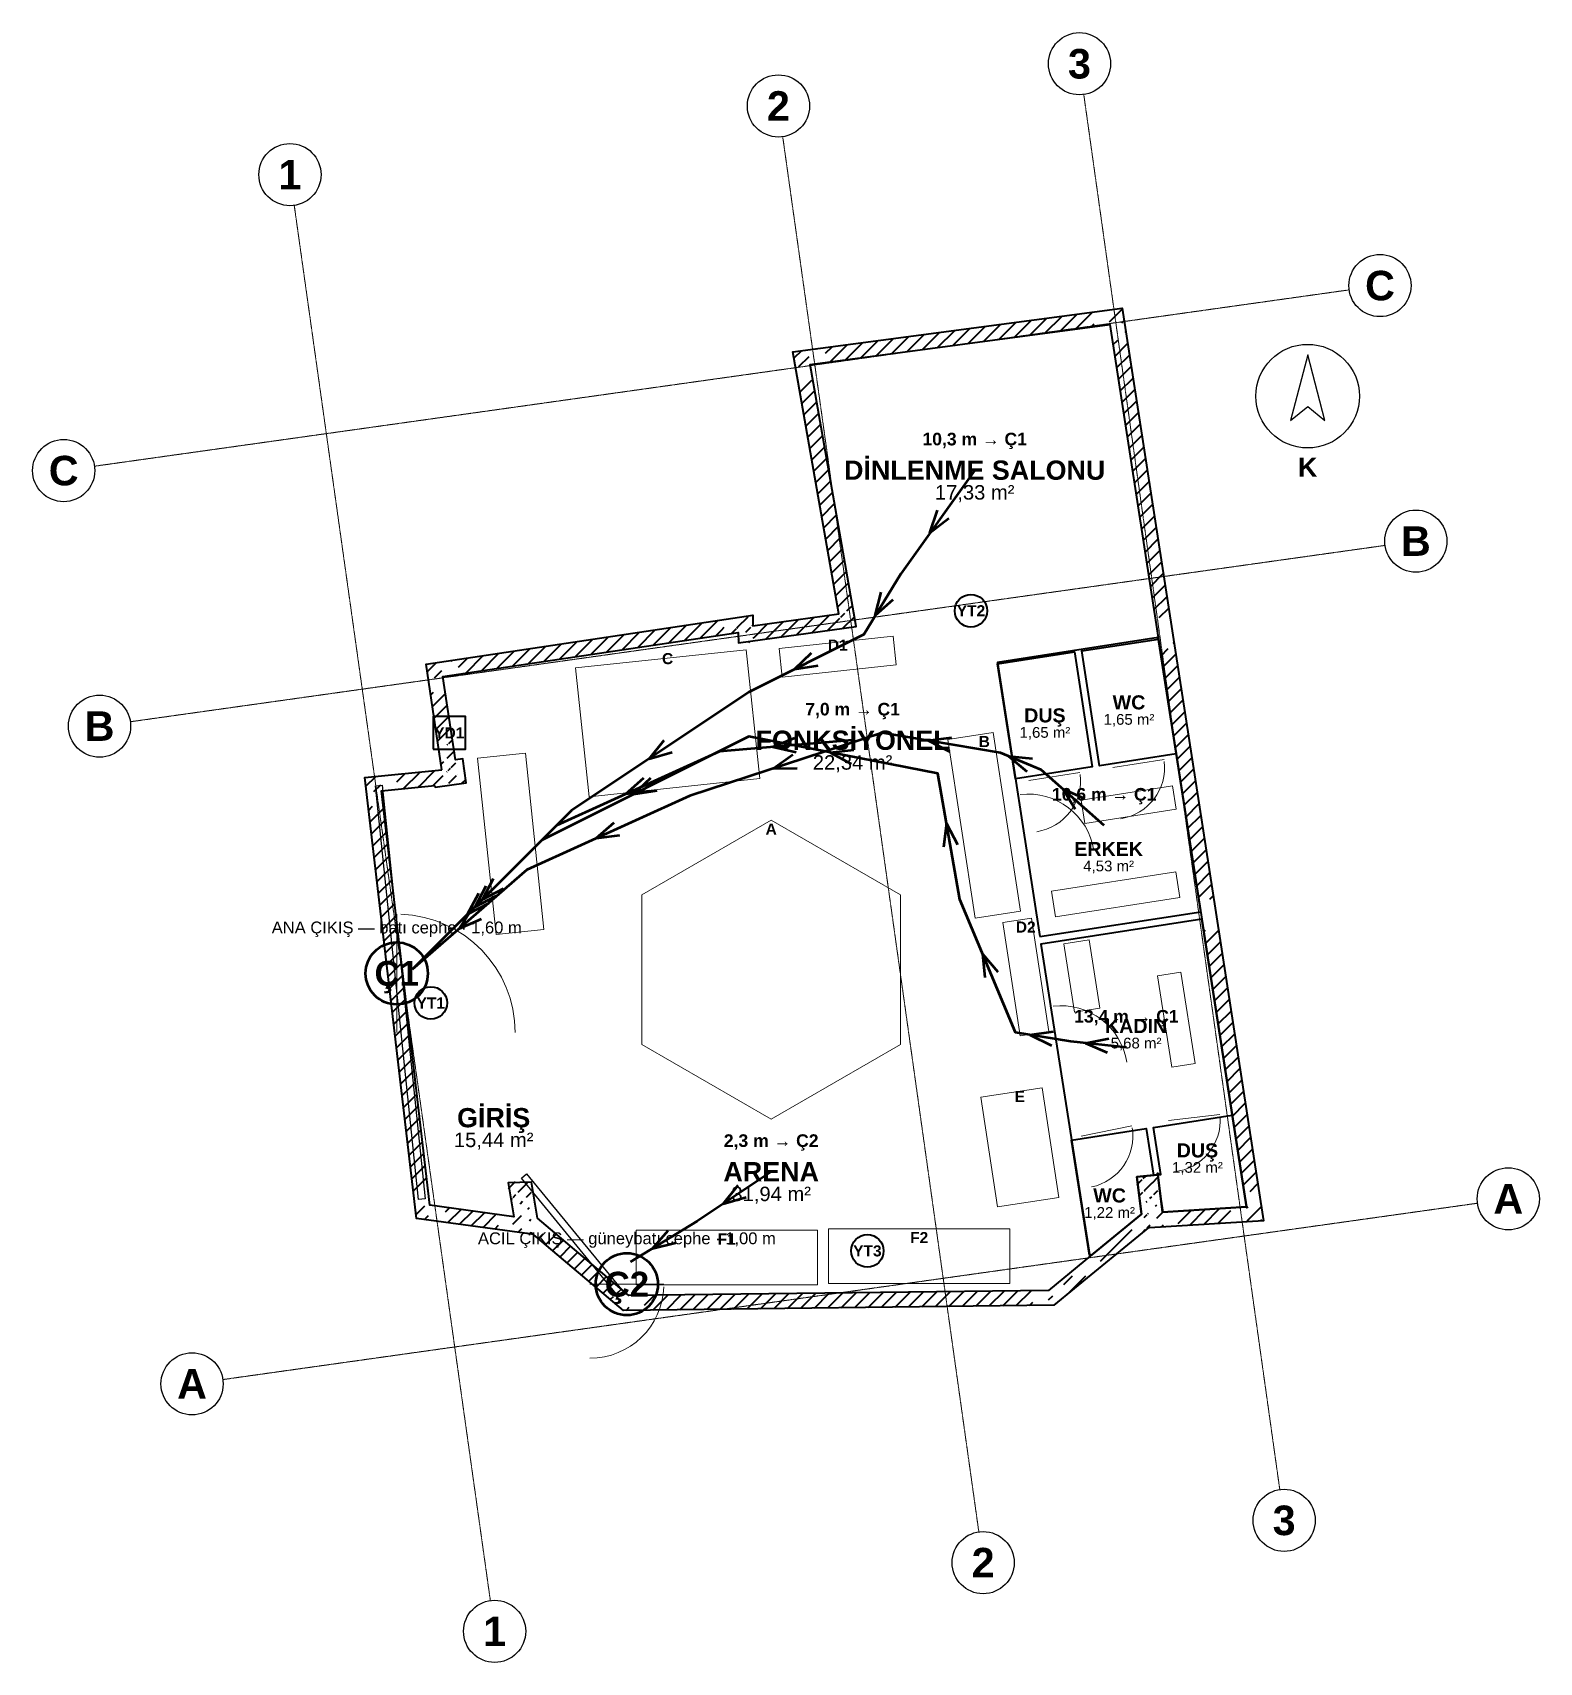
# Model space of a CAD drawing. Header units: millimetres. Extents: x -4681 to 15681, y -5011 to 17012.
import ezdxf
from ezdxf.enums import TextEntityAlignment as Align

# ---------------------------------------------------------------- set-up
doc = ezdxf.new("R2010")
doc.units = ezdxf.units.MM
doc.linetypes.add('DASHDOT', pattern=[3.556, 2.54, -0.508, 0, -0.508])
for name, color, linetype, lineweight in [('A-CEPHE', 5, 'Continuous', 25), ('A-DUVAR-MEVCUT', 8, 'Continuous', 35), ('A-DUVAR-YENI', 1, 'Continuous', 35), ('A-EKIPMAN', 9, 'Continuous', 18), ('A-KAPI', 8, 'Continuous', 18), ('A-MOBILYA', 9, 'Continuous', 18), ('A-YANGIN-EKIP', 1, 'Continuous', 35), ('A-YANGIN-KACIS', 3, 'Continuous', 50), ('A-YAZI', 7, 'Continuous', 13), ('G-AKS-BALON', 8, 'Continuous', 25), ('G-AKS-HAT', 8, 'DASHDOT', 18), ('G-KUZEY', 7, 'Continuous', 25)]:
    doc.layers.add(name, color=color, linetype=linetype, lineweight=lineweight)
doc.styles.add('GYM', font='arial.ttf')
doc.styles.add('GYM-B', font='arialbd.ttf')

# ---------------------------------------------------------------- blocks, each defined once
blk = doc.blocks.new('G_KUZEY')
blk.add_lwpolyline([(0, 560), (-230, -330), (0, -140), (230, -330)], close=True)
blk.add_circle((0, 0), 700)
at = {"style": 'GYM-B'}
blk.add_text('K', height=260, dxfattribs=at).set_placement((0, -960), align=Align.MIDDLE_CENTER)

msp = doc.modelspace()

# ---------------------------------------------------------------- hatches: boundary and pattern name
at = {"layer": 'A-DUVAR-MEVCUT'}
h = msp.add_hatch(dxfattribs=at)
h.set_pattern_fill('ANSI31', scale=40)
h.paths.add_polyline_path([(756, 6840), (760, 6814), (957, 6846), (953, 6872)])
h.paths.add_polyline_path([(970, 6843), (760, 6814), (756, 6840), (550, 6819), (550, 7020), (588, 7024), (970, 7024)])
h.paths.add_polyline_path([(760, 6814), (1178, 6873), (1150, 7071), (732, 7012)])
h.paths.add_polyline_path([(1149, 7083), (1178, 6873), (968, 6843), (968, 7083)])
h.paths.add_polyline_path([(1178, 6873), (1133, 7198), (935, 7171), (979, 6845)])
h.paths.add_polyline_path([(999, 7408), (1032, 7185), (1133, 7198), (1162, 6988), (923, 6988), (923, 7408)])
h.paths.add_polyline_path([(1133, 7198), (1032, 7185), (1058, 6986), (1159, 6999)])
h.paths.add_polyline_path([(1001, 7395), (1032, 7185), (1133, 7198), (1164, 6975), (822, 6975), (822, 7047), (850, 7050), (822, 7237), (822, 7395)])
h.paths.add_polyline_path([(1032, 7185), (864, 8310), (666, 8281), (834, 7155)])
h.paths.add_polyline_path([(1074, 8342), (864, 8310), (895, 8100), (693, 8100), (654, 8362), (654, 8481), (916, 8520), (1074, 8520)])
h.paths.add_polyline_path([(864, 8310), (4855, 8908), (4826, 9106), (834, 8508)])
h.paths.add_polyline_path([(4645, 9079), (4907, 9118), (5051, 9118), (5053, 8996), (5065, 8998), (5065, 8796), (4858, 8767), (4855, 8908), (4645, 8877)])
h.paths.add_polyline_path([(4855, 8908), (4858, 8767), (5058, 8772), (5055, 8912)])
h.paths.add_polyline_path([(5068, 8977), (5068, 8796), (4858, 8767), (4855, 8908), (4648, 8877), (4648, 8977)])
h.paths.add_polyline_path([(4858, 8767), (6449, 8988), (6422, 9186), (4831, 8965)])
h.paths.add_polyline_path([(6412, 9198), (6449, 8988), (6239, 8959), (6239, 9198)])
h.paths.add_polyline_path([(6449, 8988), (5826, 12526), (5629, 12492), (6252, 8954)])
h.paths.add_polyline_path([(6036, 12554), (5826, 12526), (5863, 12316), (5660, 12316), (5616, 12566), (5616, 12700), (5888, 12736), (6036, 12736)])
h.paths.add_polyline_path([(5826, 12526), (9876, 13066), (9849, 13265), (5800, 12725)])
h.paths.add_polyline_path([(9908, 12856), (9876, 13066), (9666, 13038), (9666, 13240), (9938, 13276), (10046, 13276), (10086, 13017), (10086, 12856)])
h.paths.add_polyline_path([(9876, 13066), (10521, 8898), (10719, 8928), (10073, 13097)])
h.paths.add_polyline_path([(10554, 8688), (10521, 8898), (10489, 9108), (10691, 9108), (10719, 8928), (10731, 8848), (10731, 8688)])
h.paths.add_polyline_path([(10521, 8898), (11111, 5092), (11308, 5122), (10719, 8928)])
h.paths.add_polyline_path([(11143, 4882), (11111, 5092), (11078, 5302), (11281, 5302), (11308, 5122), (11321, 5042), (11321, 4882)])
h.paths.add_polyline_path([(11111, 5092), (11722, 1144), (11920, 1174), (11308, 5122)])
h.paths.add_polyline_path([(11512, 1131), (11722, 1144), (11690, 1354), (11892, 1354), (11932, 1095), (11932, 957), (11570, 934), (11512, 934)])
h.paths.add_polyline_path([(11722, 1144), (10589, 1072), (10601, 873), (11735, 944)])
h.paths.add_polyline_path([(10379, 1282), (10562, 1282), (10589, 1072), (10799, 1086), (10799, 885), (10436, 862), (10414, 862), (10412, 877), (10394, 862), (10379, 862)])
h.paths.add_polyline_path([(10589, 1072), (10524, 1577), (10326, 1552), (10390, 1047)])
h.paths.add_polyline_path([(10314, 1367), (10314, 1558), (10524, 1577), (10551, 1367)])
h.paths.add_polyline_path([(10524, 1577), (10239, 1552), (10257, 1352), (10542, 1378)])
h.paths.add_polyline_path([(10449, 1342), (10266, 1342), (10239, 1552), (10449, 1570)])
h.paths.add_polyline_path([(10239, 1552), (10303, 1047), (10502, 1072), (10437, 1577)])
h.paths.add_polyline_path([(10093, 875), (10303, 1047), (10277, 1257), (10513, 1257), (10513, 867), (10414, 861), (10412, 877), (10363, 837), (10093, 837)])
h.paths.add_polyline_path([(10303, 1047), (9540, 421), (9667, 266), (10430, 892)])
h.paths.add_polyline_path([(9330, 248), (9540, 421), (9750, 593), (9750, 334), (9667, 266), (9600, 211), (9330, 211)])
h.paths.add_polyline_path([(9540, 421), (9046, 15), (9173, -139), (9667, 266)])
h.paths.add_polyline_path([(9256, -71), (9119, -184), (8836, -187), (8836, 13), (9046, 15), (9256, 188)])
h.paths.add_polyline_path([(9046, 15), (3378, -54), (3381, -253), (9049, -185)])
h.paths.add_polyline_path([(3588, -251), (3306, -254), (3168, -138), (3168, 124), (3378, -54), (3588, -51)])
h.paths.add_polyline_path([(3378, -54), (2142, 991), (2013, 839), (3249, -206)])
h.paths.add_polyline_path([(1932, 796), (1932, 1201), (2106, 1201), (2142, 991), (2352, 814), (2352, 781), (2080, 781), (2063, 796), (2066, 781), (2041, 781)])
h.paths.add_polyline_path([(2142, 991), (2060, 1478), (1863, 1445), (1944, 958)])
h.paths.add_polyline_path([(1850, 1268), (1850, 1474), (2060, 1478), (2095, 1268)])
h.paths.add_polyline_path([(2060, 1478), (1747, 1471), (1752, 1271), (2064, 1278)])
h.paths.add_polyline_path([(1957, 1261), (1782, 1261), (1747, 1471), (1957, 1476)])
h.paths.add_polyline_path([(1747, 1471), (1824, 1012), (2021, 1046), (1944, 1504)])
h.paths.add_polyline_path([(2034, 1222), (2034, 802), (1884, 802), (1614, 839), (1614, 1041), (1824, 1012), (1789, 1222)])
h.paths.add_polyline_path([(1824, 1012), (689, 1166), (662, 968), (1797, 814)])
h.paths.add_polyline_path([(664, 1376), (689, 1166), (899, 1138), (899, 957), (749, 957), (508, 989), (479, 1240), (479, 1376)])
h.paths.add_polyline_path([(689, 1166), (32, 6768), (-166, 6745), (490, 1143)])
h.paths.add_polyline_path([(242, 6789), (32, 6768), (57, 6558), (-144, 6558), (-178, 6842), (-178, 6948), (123, 6978), (242, 6978)])
h.paths.add_polyline_path([(32, 6768), (756, 6840), (736, 7039), (13, 6967)])
h.paths.add_polyline_path([(966, 6843), (760, 6814), (756, 6840), (546, 6819), (546, 7020), (847, 7050), (966, 7050)])

# ---------------------------------------------------------------- linework, layer by layer
at = {"layer": 'A-CEPHE'}
for points in [[(-45, 6835), (45, 6845), (625, 1255), (535, 1245)], [(3275, 29), (3205, -29), (1925, 1531), (1995, 1589)]]:
    msp.add_lwpolyline(points, close=True, dxfattribs=at)
at = {"layer": 'A-DUVAR-MEVCUT'}
for points in [[(850, 7050), (636, 8479), (5050, 9139), (5053, 8996), (6216, 9158), (5593, 12697), (10043, 13291), (10719, 8928), (11308, 5122), (11953, 958), (10414, 861), (10412, 877), (9667, 266), (9119, -184), (3306, -254), (2063, 796), (2066, 778), (508, 989), (-190, 6947)], [(756, 6840), (760, 6814), (1178, 6873), (1133, 7198), (1032, 7185), (864, 8310), (4855, 8908), (4858, 8767), (6449, 8988), (5826, 12526), (9876, 13066), (10521, 8898), (11111, 5092), (11722, 1144), (10589, 1072), (10524, 1577), (10239, 1552), (10303, 1047), (9540, 421), (9046, 15), (3378, -54), (2142, 991), (2060, 1478), (1747, 1471), (1824, 1012), (689, 1166), (32, 6768)]]:
    msp.add_lwpolyline(points, close=True, dxfattribs=at)
at = {"layer": 'A-DUVAR-YENI'}
for points in [[(8930, 4796), (11104, 5132), (10531, 8838), (8357, 8499)], [(10534, 8818), (10774, 7266), (9736, 7105), (9496, 8658)], [(8360, 8482), (9397, 8643), (9638, 7090), (8600, 6929)], [(9604, 473), (10303, 1047), (10239, 1552), (10524, 1577), (10589, 1072), (11722, 1144), (11120, 5032), (8946, 4695)], [(10559, 1306), (10524, 1577), (10519, 1598), (10541, 1580), (10566, 1584), (10467, 2217), (11530, 2383), (11722, 1144), (10595, 1073)], [(10303, 1047), (9634, 498), (9601, 492), (9359, 2045), (10369, 2202), (10467, 1572), (10239, 1552)]]:
    msp.add_lwpolyline(points, close=True, dxfattribs=at)
at = {"layer": 'A-EKIPMAN'}
for points in [[(6991, 8468), (6950, 8856), (5409, 8692), (5450, 8304)], [(4960, 8673), (2654, 8427), (2840, 6687), (5146, 6933)], [(8302, 7553), (7689, 7459), (8058, 5047), (8671, 5141)], [(5300, 6370), (3551, 5360), (3551, 3340), (5300, 2330), (7049, 3340), (7049, 5360)], [(8816, 5046), (8430, 4987), (8664, 3454), (9050, 3513)], [(9189, 1272), (8962, 2755), (8131, 2628), (8358, 1145)], [(5925, 90), (5925, 830), (3475, 830), (3475, 90)], [(8525, 110), (8525, 850), (6075, 850), (6075, 110)]]:
    msp.add_lwpolyline(points, close=True, dxfattribs=at)
at = {"layer": 'A-KAPI'}
for p, q in [((9917, 7082), (10609, 7190)), ((8781, 6906), (9473, 7014)), ((8772, 5822), (8634, 6712)), ((240, 3500), (240, 5100)), ((9216, 2962), (9078, 3852)), ((9488, 2100), (10174, 2238)), ((10668, 2314), (11364, 2392)), ((2850, 100), (3850, 100))]:
    msp.add_line(p, q, dxfattribs=at)
for centre, radius, start, end in [((9917, 7082), 700, -81.2, 6.8), ((8781, 6906), 700, -81.2, 6.8), ((8772, 5822), 900, 8.8, 96.8), ((240, 3500), 1600, 0, 88), ((9216, 2962), 900, 8.8, 96.8), ((9488, 2100), 700, -78.6, 9.4), ((10668, 2314), 700, -83.6, 4.4), ((2850, 100), 1000, -90, -2)]:
    msp.add_arc(centre, radius, start, end, dxfattribs=at)
at = {"layer": 'A-MOBILYA'}
for points in [[(1978, 7277), (1331, 7209), (1582, 4823), (2229, 4891)], [(9489, 6642), (9538, 6326), (10774, 6518), (10725, 6834)], [(9088, 5412), (9142, 5066), (10822, 5326), (10768, 5672)], [(9599, 4752), (9254, 4699), (9397, 3775), (9743, 3829)], [(10836, 4315), (10520, 4266), (10713, 3031), (11029, 3080)]]:
    msp.add_lwpolyline(points, close=True, dxfattribs=at)
at = {"layer": 'A-YANGIN-EKIP'}
msp.add_lwpolyline([(730, 7330), (1170, 7330), (1170, 7770), (730, 7770)], close=True, dxfattribs=at)
for centre in [(8000, 9200), (700, 3900), (6600, 550)]:
    msp.add_circle(centre, 220, dxfattribs=at)
at = {"layer": 'A-YANGIN-KACIS'}
for p, q in [((7445, 10254), (7547, 10560)), ((7445, 10254), (7702, 10449)), ((6706, 9136), (6785, 9449)), ((6706, 9136), (6948, 9350)), ((5614, 8409), (5846, 8633)), ((5614, 8409), (5933, 8462)), ((7423, 7445), (7742, 7488)), ((3650, 7200), (3854, 7451)), ((3650, 7200), (3960, 7291)), ((5321, 7360), (5620, 7481)), ((5321, 7360), (5636, 7290)), ((6098, 7285), (6419, 7319)), ((6098, 7285), (6382, 7131)), ((7423, 7445), (7710, 7299)), ((5329, 7069), (5592, 7256)), ((5329, 7069), (5652, 7074)), ((8509, 7234), (8756, 7027)), ((8509, 7234), (8830, 7204)), ((3336, 6726), (3577, 6940)), ((3439, 6720), (3672, 6943)), ((3336, 6726), (3656, 6766)), ((3439, 6720), (3757, 6772)), ((9240, 6794), (9408, 6518)), ((9240, 6794), (9534, 6662)), ((2936, 6126), (3177, 6340)), ((7669, 6327), (7628, 6007)), ((7669, 6327), (7817, 6040)), ((2936, 6126), (3256, 6166)), ((1398, 5298), (1548, 5583)), ((1198, 5098), (1348, 5383)), ((1298, 5198), (1448, 5483)), ((1298, 5198), (1583, 5348)), ((1398, 5298), (1683, 5448)), ((1089, 4907), (1259, 5181)), ((1198, 5098), (1483, 5248)), ((1089, 4907), (1385, 5037)), ((8156, 4566), (8186, 4245)), ((8156, 4566), (8363, 4319)), ((8797, 3468), (9117, 3514)), ((8797, 3468), (9086, 3325)), ((9546, 3359), (9863, 3422)), ((9546, 3359), (9842, 3231)), ((4650, 1185), (4853, 1436)), ((4650, 1185), (4960, 1277)), ((3696, 581), (3909, 824)), ((3696, 581), (4009, 660))]:
    msp.add_line(p, q, dxfattribs=at)
for points in [[(8050, 11100), (7050, 9700), (6550, 8880), (5000, 8100), (2600, 6500), (450, 4350)], [(9800, 6300), (8950, 7050), (8400, 7280), (6800, 7550), (4200, 6700), (2000, 5700), (450, 4350)], [(10100, 3300), (9350, 3380), (8600, 3500), (7850, 5300), (7550, 7000), (5000, 7500), (2200, 6100), (450, 4350)], [(6400, 7450), (4600, 7300), (2400, 6300), (450, 4350)], [(5300, 1620), (4300, 950), (3400, 400)]]:
    msp.add_lwpolyline(points, dxfattribs=at)
for centre in [(240, 4300), (3350, 100)]:
    msp.add_circle(centre, 420, dxfattribs=at)
at = {"layer": 'G-AKS-BALON'}
for centre in [(9466, 16592), (5398, 16021), (-1203, 15093), (13527, 13594), (-4261, 11094), (14012, 10141), (-3776, 7641), (15261, 1253), (-2526, -1247), (12232, -3091), (8164, -3663), (1563, -4591)]:
    msp.add_circle(centre, 420, dxfattribs=at)
at = {"layer": 'G-AKS-HAT'}
for p, q in [((12173, -2676), (9524, 16177)), ((8106, -3247), (5456, 15605)), ((1505, -4175), (-1145, 14677)), ((-3845, 11153), (13111, 13536)), ((-3360, 7700), (13596, 10083)), ((-2111, -1189), (14845, 1194))]:
    msp.add_line(p, q, dxfattribs=at)

# ---------------------------------------------------------------- block references
at = {"layer": 'G-KUZEY'}
msp.add_blockref('G_KUZEY', (12550, 12100), dxfattribs=at)

# ---------------------------------------------------------------- texts
at = {"layer": 'A-EKIPMAN', "style": 'GYM-B'}
for s, p in [('D1', (6200, 8736)), ('C', (3900, 8553)), ('B', (8180, 7433)), ('A', (5300, 6250)), ('D2', (8740, 4926)), ('E', (8660, 2635)), ('F1', (4700, 710)), ('F2', (7300, 730))]:
    msp.add_text(s, height=150, dxfattribs=at).set_placement(p, align=Align.MIDDLE_CENTER)
at = {"layer": 'A-YANGIN-EKIP', "style": 'GYM-B'}
for s, p in [('YT2', (8000, 9200)), ('YD1', (950, 7550)), ('YT1', (700, 3900)), ('YT3', (6600, 550))]:
    msp.add_text(s, height=150, dxfattribs=at).set_placement(p, align=Align.MIDDLE_CENTER)
at = {"layer": 'A-YANGIN-KACIS'}
for s, height, style, p in [('10,3 m → Ç1', 170, 'GYM-B', (8050, 11520)), ('7,0 m → Ç1', 170, 'GYM-B', (6400, 7870)), ('10,6 m → Ç1', 170, 'GYM-B', (9800, 6720)), ('ANA ÇIKIŞ — batı cephe · 1,60 m', 160, 'GYM', (240, 4920)), ('Ç1', 336, 'GYM-B', (240, 4300)), ('13,4 m → Ç1', 170, 'GYM-B', (10100, 3720)), ('2,3 m → Ç2', 170, 'GYM-B', (5300, 2040)), ('ACİL ÇIKIŞ — güneybatı cephe · 1,00 m', 160, 'GYM', (3350, 720)), ('Ç2', 336, 'GYM-B', (3350, 100))]:
    msp.add_text(s, height=height, dxfattribs=dict(at, style=style)).set_placement(p, align=Align.MIDDLE_CENTER)
at = {"layer": 'A-YAZI'}
for s, height, style, p in [('DİNLENME SALONU', 260, 'GYM-B', (8050, 11100)), ('17,33 m²', 195, 'GYM', (8050, 10800)), ('WC', 190, 'GYM-B', (10135, 7962)), ('DUŞ', 190, 'GYM-B', (8999, 7786)), ('1,65 m²', 145, 'GYM', (10135, 7732)), ('FONKSİYONEL', 260, 'GYM-B', (6400, 7450)), ('1,65 m²', 145, 'GYM', (8999, 7556)), ('22,34 m²', 195, 'GYM', (6400, 7150)), ('ERKEK', 190, 'GYM-B', (9860, 5981)), ('4,53 m²', 145, 'GYM', (9860, 5751)), ('KADIN', 190, 'GYM-B', (10231, 3588)), ('5,68 m²', 145, 'GYM', (10231, 3358)), ('GİRİŞ', 260, 'GYM-B', (1550, 2350)), ('15,44 m²', 195, 'GYM', (1550, 2050)), ('DUŞ', 190, 'GYM-B', (11060, 1908)), ('ARENA', 260, 'GYM-B', (5300, 1620)), ('1,32 m²', 145, 'GYM', (11060, 1678)), ('31,94 m²', 195, 'GYM', (5300, 1320)), ('WC', 190, 'GYM-B', (9873, 1299)), ('1,22 m²', 145, 'GYM', (9873, 1069))]:
    msp.add_text(s, height=height, dxfattribs=dict(at, style=style)).set_placement(p, align=Align.MIDDLE_CENTER)
at = {"layer": 'G-AKS-BALON', "style": 'GYM-B'}
for s, p in [('3', (9466, 16592)), ('2', (5398, 16021)), ('1', (-1203, 15093)), ('C', (13527, 13594)), ('C', (-4261, 11094)), ('B', (14012, 10141)), ('B', (-3776, 7641)), ('A', (15261, 1253)), ('A', (-2526, -1247)), ('3', (12232, -3091)), ('2', (8164, -3663)), ('1', (1563, -4591))]:
    msp.add_text(s, height=399, dxfattribs=at).set_placement(p, align=Align.MIDDLE_CENTER)

doc.saveas('drawing.dxf')
